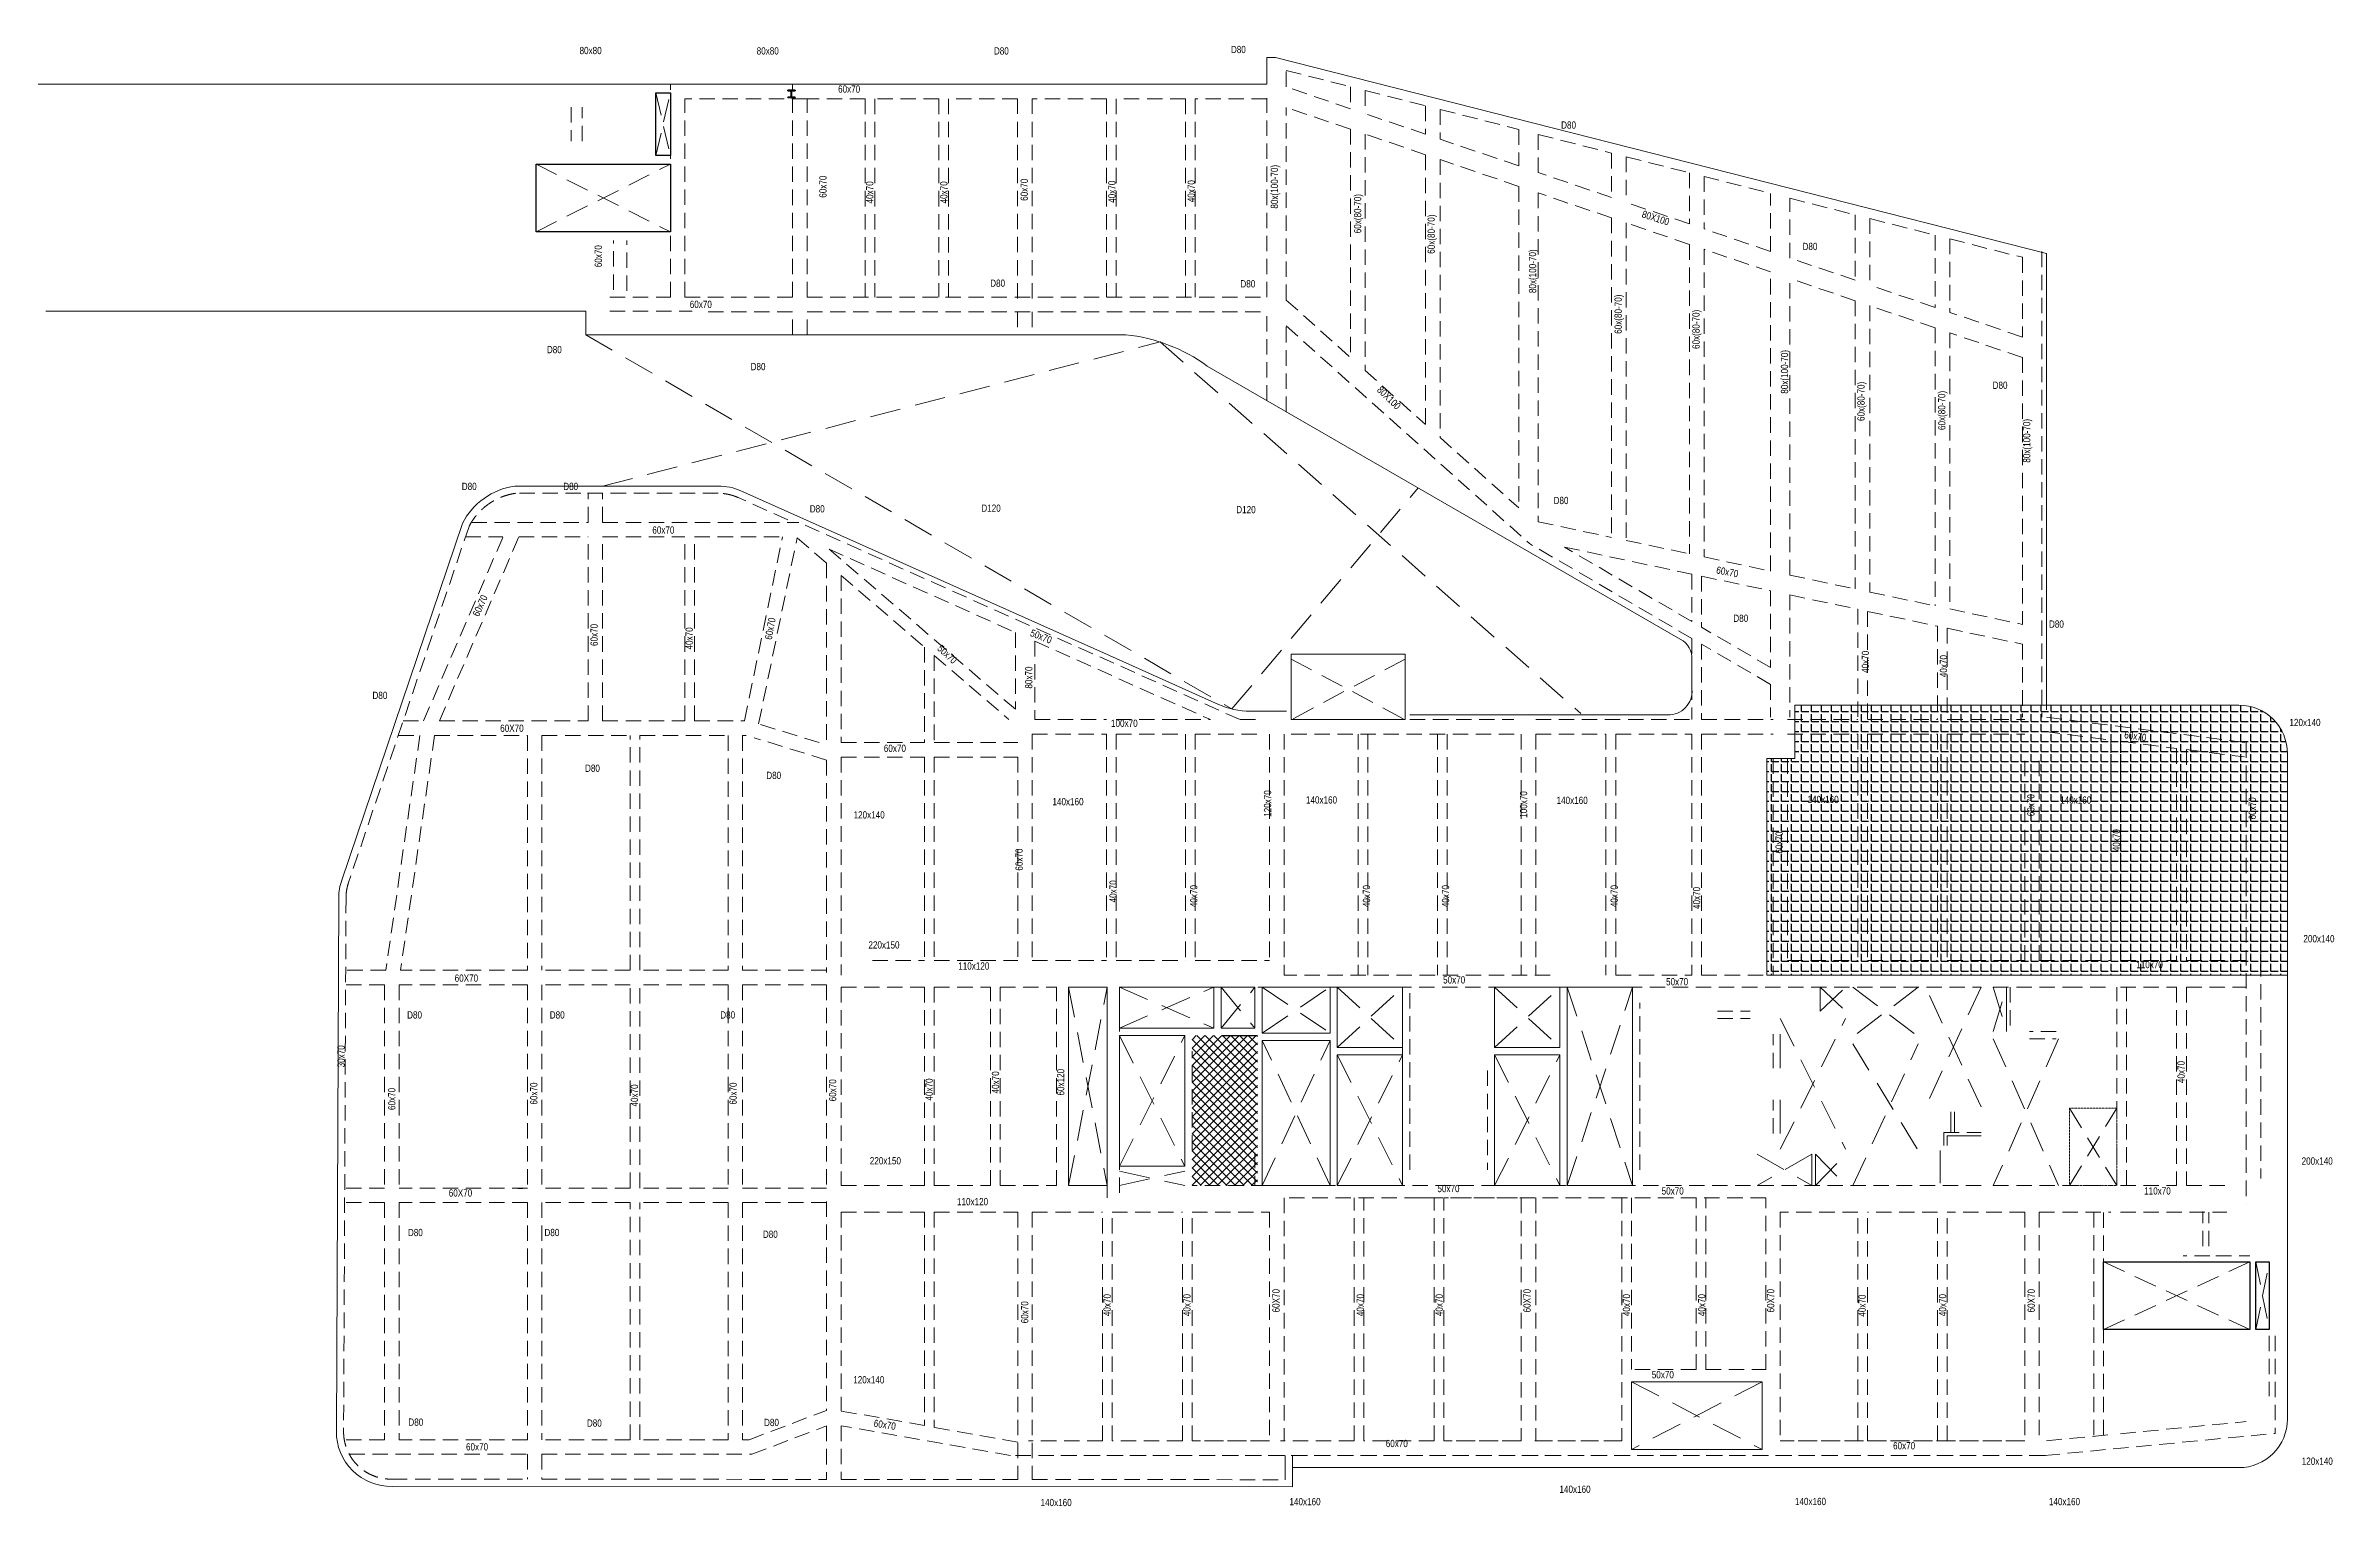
# Model space of a CAD drawing. Header units: millimetres. Extents: x 28762 to 194434, y 6354 to 79667.
# Drawn here: x 99896 to 194434, y 6354 to 66689 of the extents above; entities that cross this region are included whole.
import ezdxf
from ezdxf.enums import TextEntityAlignment as Align

# ---------------------------------------------------------------- set-up
doc = ezdxf.new("R2010")
doc.units = ezdxf.units.MM
doc.header["$MEASUREMENT"] = 0
doc.linetypes.add('DASHED2', pattern=[9.525, 6.35, -3.175])
doc.linetypes.add('HIDDEN2', pattern=[4.7625, 3.175, -1.5875])
doc.layers.add('2020-08-14', color=2, linetype='CONTINUOUS', plot=False)
doc.layers.add('ten dam', color=31, linetype='CONTINUOUS', plot=False)
for name, color, linetype in [('BEAM_', 254, 'CONTINUOUS'), ('CENTER_', 6, 'CONTINUOUS'), ('SYM_S', 6, 'CONTINUOUS')]:
    doc.layers.add(name, color=color, linetype=linetype)
for name, color, linetype, lineweight in [('NDC_S_BEAM', 3, 'HIDDEN2', 20), ('NDC_S_OPENING', 9, 'DASHED2', 13), ('NDC_S_SLAB', 2, 'CONTINUOUS', 20)]:
    doc.layers.add(name, color=color, linetype=linetype, lineweight=lineweight)
doc.styles.add('$2$ARIAL', font='arial.ttf', dxfattribs={"width": 0.8})

msp = doc.modelspace()

# ---------------------------------------------------------------- hatches: boundary and pattern name
at = {"layer": 'ten dam'}
h = msp.add_hatch(dxfattribs=at)
h.set_pattern_fill('ANGLE', color=251, scale=1500)
h.set_pattern_definition([(0, (0, 0), (0, 412.5), [300, -112.5]), (90, (0, 0), (-412.5, 3e-14), [300, -112.5])])
edge = h.paths.add_edge_path()
edge.add_line((190500, 39450), (172150, 39450))
edge.add_line((172150, 39450), (172150, 37250))
edge.add_line((172150, 37250), (171000, 37250))
edge.add_line((171000, 37250), (171000, 28300))
edge.add_line((171000, 28300), (192500, 28300))
edge.add_line((192500, 28300), (192500, 37450))
edge.add_arc((190497, 37447), 2003, 0.07452, 89.92548)
h = msp.add_hatch(dxfattribs=at)
h.set_pattern_fill('ANSI37', color=251, scale=2000)
h.paths.add_polyline_path([(147250, 25800), (149950, 25800), (149950, 22200), (149950, 20950), (149950, 19600), (147250, 19600)])

# ---------------------------------------------------------------- linework, layer by layer
at = {"layer": '2020-08-14'}
for points in [[(125100, 64750), (125700, 64750), (125700, 62150), (125100, 62150)], [(120150, 61800), (125700, 61800), (125700, 59000), (120150, 59000)], [(184900, 16450), (190950, 16450), (190950, 13650), (184900, 13650)], [(191200, 16450), (191750, 16450), (191750, 13650), (191200, 13650)]]:
    msp.add_lwpolyline(points, close=True, dxfattribs=at)
at = {"layer": 'BEAM_'}
for points in [[(130850, 64848, -4984), (130550, 64848, -4984), (130550, 64848, 16), (130850, 64848, 16)], [(130850, 64848, -4984), (130850, 64833, -4984), (130550, 64833, -4984), (130550, 64848, -4984)], [(130850, 64833, 16), (130850, 64848, 16), (130550, 64848, 16), (130550, 64833, 16)], [(130850, 64848, 16), (130550, 64848, 16), (130550, 64848, 11016), (130850, 64848, 11016)], [(130850, 64848, 16), (130850, 64833, 16), (130550, 64833, 16), (130550, 64848, 16)], [(130850, 64833, 11016), (130850, 64848, 11016), (130550, 64848, 11016), (130550, 64833, 11016)], [(130550, 64833, -4984), (130850, 64833, -4984), (130850, 64833, 16), (130550, 64833, 16)], [(130550, 64833, 16), (130850, 64833, 16), (130850, 64833, 11016), (130550, 64833, 11016)], [(130850, 64563, -4984), (130550, 64563, -4984), (130550, 64563, 16), (130850, 64563, 16)], [(130850, 64563, -4984), (130850, 64548, -4984), (130550, 64548, -4984), (130550, 64563, -4984)], [(130850, 64548, 16), (130850, 64563, 16), (130550, 64563, 16), (130550, 64548, 16)], [(130850, 64563, 16), (130550, 64563, 16), (130550, 64563, 11016), (130850, 64563, 11016)], [(130850, 64563, 16), (130850, 64548, 16), (130550, 64548, 16), (130550, 64563, 16)], [(130850, 64548, 11016), (130850, 64563, 11016), (130550, 64563, 11016), (130550, 64548, 11016)], [(130550, 64548, -4984), (130850, 64548, -4984), (130850, 64548, 16), (130550, 64548, 16)], [(130550, 64548, 16), (130850, 64548, 16), (130850, 64548, 11016), (130550, 64548, 11016)], [(130695, 64833, -4984), (130695, 64563, -4984), (130695, 64563, 16), (130695, 64833, 16)], [(130705, 64833, -4984), (130705, 64563, -4984), (130695, 64563, -4984), (130695, 64833, -4984)], [(130705, 64563, 16), (130705, 64833, 16), (130695, 64833, 16), (130695, 64563, 16)], [(130695, 64833, 16), (130695, 64563, 16), (130695, 64563, 11016), (130695, 64833, 11016)], [(130705, 64833, 16), (130705, 64563, 16), (130695, 64563, 16), (130695, 64833, 16)], [(130705, 64563, 11016), (130705, 64833, 11016), (130695, 64833, 11016), (130695, 64563, 11016)], [(130705, 64563, -4984), (130705, 64833, -4984), (130705, 64833, 16), (130705, 64563, 16)], [(130705, 64563, 16), (130705, 64833, 16), (130705, 64833, 11016), (130705, 64563, 11016)], [(130850, 64833, -4984), (130850, 64848, -4984), (130850, 64848, 16), (130850, 64833, 16)], [(130850, 64833, 16), (130850, 64848, 16), (130850, 64848, 11016), (130850, 64833, 11016)], [(130850, 64548, -4984), (130850, 64563, -4984), (130850, 64563, 16), (130850, 64548, 16)], [(130850, 64548, 16), (130850, 64563, 16), (130850, 64563, 11016), (130850, 64548, 11016)]]:
    msp.add_3dface(points, dxfattribs=at)
at = {"layer": 'CENTER_'}
for p, q in [((130700, 64698, -4984), (130700, 64698, 16)), ((130700, 64698, 16), (130700, 64698, 11016))]:
    msp.add_line(p, q, dxfattribs=at)
at = {"layer": 'NDC_S_BEAM', "ltscale": 200}
for p, q in [((151143, 65672), (153795, 64998)), ((151143, 64989), (151143, 65672)), ((125700, 56301), (125700, 65100)), ((126300, 56301), (126300, 64500)), ((131350, 64500), (126300, 64500)), ((130750, 56300), (130750, 65100)), ((133748, 64500), (131350, 64500)), ((131350, 56300), (131350, 64500)), ((133748, 64500), (133748, 56300)), ((134148, 64500), (134148, 56300)), ((136795, 64500), (134148, 64500)), ((136795, 64500), (136795, 56300)), ((137195, 64500), (137195, 56300)), ((140043, 64500), (137195, 64500)), ((140043, 56250), (140043, 64500)), ((140643, 56250), (140643, 64500)), ((143710, 64500), (140643, 64500)), ((143710, 64500), (143710, 56300)), ((144110, 64500), (144110, 56300)), ((146977, 64500), (144110, 64500)), ((146977, 64500), (146977, 56300)), ((150343, 64500), (147377, 64500)), ((147377, 64500), (147377, 56300)), ((150343, 56300), (150343, 64520)), ((153795, 64088), (151143, 64989)), ((153795, 64998), (153795, 64088)), ((154395, 64846), (154395, 63884)), ((154395, 64846), (156898, 64210)), ((121600, 64150), (121600, 62750)), ((122050, 62750), (122050, 64150)), ((153795, 63243), (151143, 64144)), ((151143, 56185), (151143, 64144)), ((156898, 63033), (154395, 63884)), ((156898, 64210), (156898, 63033)), ((157498, 64058), (157498, 62830)), ((157498, 64058), (160750, 63232)), ((153795, 63243), (153795, 53813)), ((156898, 62189), (154395, 63039)), ((154395, 63039), (154395, 53277)), ((160750, 61724), (157498, 62830)), ((160750, 63232), (160750, 61724)), ((161550, 63029), (164583, 62258)), ((161550, 63029), (161550, 61453)), ((156898, 62189), (156898, 51039)), ((157498, 61985), (157498, 50503)), ((160750, 60879), (157498, 61985)), ((164583, 60422), (161550, 61453)), ((164583, 62258), (164583, 60422)), ((165183, 62106), (165183, 60218)), ((165183, 62106), (167800, 61441)), ((160750, 60879), (160750, 47594)), ((161550, 60608), (161550, 47024)), ((164583, 59577), (161550, 60608)), ((167800, 61441), (167800, 59329)), ((168400, 61289), (168400, 59125)), ((168400, 61289), (171150, 60591)), ((171150, 58190), (171150, 60591)), ((164583, 59577), (164583, 46381)), ((167800, 59329), (165183, 60218)), ((171950, 60387), (174650, 59702)), ((171950, 57919), (171950, 60387)), ((174650, 59702), (174650, 57001)), ((123349, 56611), (123349, 58650)), ((123900, 56565), (123900, 58650)), ((165183, 59373), (165183, 46254)), ((167800, 58484), (165183, 59373)), ((171150, 58190), (168400, 59125)), ((175250, 59549), (175250, 56797)), ((175250, 59549), (177950, 58864)), ((177950, 58864), (177950, 55880)), ((178550, 58711), (178550, 55676)), ((178550, 58711), (181550, 57949)), ((167800, 58484), (167800, 45699)), ((168400, 58280), (168400, 45572)), ((171150, 57346), (168400, 58280)), ((174650, 57001), (171950, 57919)), ((181550, 57949), (181550, 54656)), ((182350, 58184), (182350, 38950)), ((171150, 44989), (171150, 57346)), ((171950, 44820), (171950, 57074)), ((174650, 56156), (171950, 57074)), ((177950, 55880), (175250, 56797)), ((123201, 56302), (125700, 56301)), ((126300, 56301), (130750, 56300)), ((131350, 56300), (150343, 56300)), ((151143, 56185), (153795, 53813)), ((174650, 56156), (174650, 44248)), ((175250, 55952), (175250, 44120)), ((177950, 55035), (175250, 55952)), ((123201, 55720), (126600, 55720)), ((130750, 55700), (127200, 55700)), ((130750, 54750), (130750, 55700)), ((131350, 55700), (150343, 55700)), ((131350, 54750), (131350, 55700)), ((140043, 55700), (140043, 54750)), ((140643, 55700), (140643, 54750)), ((150343, 52029), (150343, 55700)), ((151143, 51567), (151143, 55112)), ((151143, 55112), (161196, 46122)), ((177950, 55035), (177950, 43548)), ((181550, 54656), (178550, 55676)), ((178550, 54831), (178550, 43421)), ((181550, 53812), (178550, 54831)), ((154395, 53277), (156898, 51039)), ((181550, 53812), (181550, 42785)), ((157498, 50503), (160750, 47594)), ((122000, 48200), (119301, 48200)), ((127677, 48200), (122000, 48200)), ((122300, 47000), (122300, 48200)), ((122900, 47000), (122900, 48200)), ((130549, 47107), (128493, 48026)), ((117382, 46834), (112404, 32118)), ((115503, 38800), (118784, 46400)), ((116156, 38800), (119438, 46400)), ((117236, 46400), (118784, 46400)), ((117477, 47000), (122300, 47000)), ((119438, 46400), (122300, 46400)), ((122300, 38800), (122300, 46400)), ((122900, 47000), (131004, 47000)), ((122900, 38800), (122900, 46400)), ((122900, 46400), (126300, 46400)), ((126300, 38800), (126300, 46400)), ((126700, 38800), (126700, 46400)), ((126700, 46400), (130331, 46400)), ((128756, 38800), (130331, 46400)), ((129342, 38674), (130937, 46367)), ((130937, 46367), (132150, 45324)), ((149232, 38850), (131004, 47000)), ((161550, 47024), (164583, 46381)), ((132257, 45892), (139950, 39280)), ((132257, 45892), (139950, 42452)), ((167900, 42204), (161196, 46122)), ((167900, 42899), (162635, 45976)), ((162635, 45976), (167900, 44860)), ((165183, 46254), (167800, 45699)), ((168400, 45572), (171150, 44989)), ((132150, 45324), (132150, 37900)), ((132750, 44809), (132750, 37900)), ((132750, 44809), (136200, 41844)), ((167900, 44860), (167900, 42899)), ((168300, 44776), (168300, 42665)), ((168300, 44776), (171150, 44172)), ((171950, 44820), (174650, 44248)), ((171150, 44172), (171150, 41000)), ((171950, 44002), (171950, 38950)), ((171950, 44002), (174750, 43409)), ((175250, 44120), (177950, 43548)), ((171150, 41000), (168300, 42665)), ((174750, 43409), (174750, 38850)), ((175150, 43324), (175150, 38850)), ((175150, 43324), (178050, 42709)), ((178050, 42709), (178050, 38850)), ((178450, 42624), (178450, 38850)), ((178450, 42624), (181550, 41967)), ((178550, 43421), (181550, 42785)), ((136200, 41844), (136200, 37900)), ((139950, 42452), (139950, 39280)), ((140750, 42095), (148007, 38850)), ((140750, 42095), (140750, 38850)), ((167900, 42204), (167900, 38850)), ((171150, 40305), (168300, 41970)), ((168300, 41970), (168300, 38850)), ((181550, 41967), (181550, 38950)), ((136600, 41500), (139683, 38850)), ((136600, 41500), (136600, 37900)), ((171150, 40305), (171150, 38950)), ((114665, 38800), (115503, 38800)), ((116156, 38800), (122300, 38800)), ((122900, 38800), (126300, 38800)), ((126700, 38800), (128756, 38800)), ((140750, 38850), (143714, 38850)), ((144114, 38850), (148007, 38850)), ((149232, 38850), (150150, 38850)), ((156250, 38850), (160550, 38850)), ((161450, 38850), (167900, 38850)), ((168300, 38850), (171250, 38850)), ((171850, 38850), (174750, 38850)), ((175150, 38850), (178050, 38850)), ((178450, 38850), (181650, 38850)), ((182550, 38950), (190800, 37903)), ((115353, 38200), (113941, 28500)), ((114462, 38200), (115353, 38200)), ((115959, 38200), (114547, 28500)), ((115959, 38200), (119794, 38200)), ((119794, 38200), (119794, 28500)), ((120394, 38200), (120394, 28500)), ((120394, 38200), (124038, 38200)), ((124038, 28500), (124038, 38200)), ((124438, 38200), (128082, 38200)), ((124438, 28500), (124438, 38200)), ((128082, 38200), (128082, 28500)), ((128682, 38200), (128682, 28500)), ((128682, 38200), (128825, 38200)), ((132150, 37180), (129165, 38100)), ((131850, 37900), (129342, 38674)), ((132750, 37900), (136200, 37900)), ((136600, 37900), (140050, 37900)), ((140650, 38250), (143717, 38250)), ((140650, 38250), (140650, 28900)), ((143717, 38250), (143717, 28900)), ((144117, 38250), (144117, 28900)), ((144117, 38250), (146983, 38250)), ((146983, 38250), (146983, 28900)), ((147383, 38250), (150150, 38250)), ((147383, 38250), (147383, 28900)), ((150450, 38250), (150450, 28900)), ((151050, 38250), (151050, 28300)), ((151350, 38250), (160650, 38250)), ((154117, 38250), (154117, 28300)), ((154517, 38250), (154517, 28300)), ((157383, 38250), (157383, 28300)), ((157783, 38250), (157783, 28300)), ((160850, 38250), (160850, 28300)), ((161450, 38250), (164350, 38250)), ((161450, 38250), (161450, 28300)), ((164350, 38250), (164350, 28300)), ((164750, 38250), (167900, 38250)), ((164750, 38250), (164750, 28300)), ((167900, 38250), (167900, 28300)), ((168300, 38250), (171250, 38250)), ((168300, 38250), (168300, 28300)), ((171850, 38250), (174750, 38250)), ((174750, 38250), (174750, 28900)), ((175150, 38250), (178050, 38250)), ((175150, 38250), (175150, 28900)), ((178050, 38250), (178050, 28900)), ((178450, 38250), (181650, 38250)), ((178450, 38250), (178450, 28900)), ((182474, 38355), (185200, 38009)), ((185200, 28900), (185200, 38009)), ((185600, 28900), (185600, 37958)), ((185600, 37958), (187925, 37663)), ((190800, 37903), (190800, 18850)), ((132150, 37180), (132150, 28400)), ((132750, 37300), (136200, 37300)), ((132750, 37300), (132750, 28300)), ((136200, 37300), (136200, 28900)), ((136600, 37300), (136600, 28900)), ((136600, 37300), (140050, 37300)), ((140050, 37300), (140050, 28900)), ((171250, 37250), (171250, 28300)), ((171850, 37250), (171850, 28900)), ((181650, 37150), (181650, 28900)), ((182250, 37150), (182250, 28900)), ((187925, 37663), (187925, 28900)), ((188325, 37612), (188325, 28900)), ((188325, 37612), (190724, 37308)), ((191400, 36500), (191400, 19900)), ((112300, 31496), (112200, 9448)), ((113941, 28500), (112286, 28500)), ((119794, 28500), (114547, 28500)), ((124038, 28500), (120394, 28500)), ((128082, 28500), (124438, 28500)), ((132150, 28500), (128682, 28500)), ((134050, 28900), (136200, 28900)), ((136600, 28900), (140050, 28900)), ((140650, 28900), (143717, 28900)), ((144117, 28900), (146983, 28900)), ((147383, 28900), (150450, 28900)), ((171850, 28900), (174750, 28900)), ((175150, 28900), (178050, 28900)), ((178450, 28900), (181650, 28900)), ((182250, 28900), (185200, 28900)), ((185600, 28900), (187925, 28900)), ((188325, 28900), (190800, 28900)), ((113894, 27900), (112284, 27900)), ((113894, 27900), (113894, 19500)), ((114494, 27900), (114494, 19500)), ((119794, 27900), (114494, 27900)), ((119794, 27900), (119794, 19500)), ((124038, 27900), (120394, 27900)), ((120394, 27900), (120394, 19500)), ((124038, 19500), (124038, 27900)), ((128082, 27900), (124438, 27900)), ((124438, 19500), (124438, 27900)), ((128082, 27900), (128082, 19500)), ((132150, 27900), (128682, 27900)), ((128682, 27900), (128682, 19500)), ((132150, 27900), (132150, 19550)), ((132750, 27800), (136200, 27800)), ((132750, 27800), (132750, 19600)), ((136200, 27800), (136200, 19600)), ((136600, 27800), (136600, 19600)), ((136600, 27800), (138925, 27800)), ((138925, 19600), (138925, 27800)), ((139325, 19600), (139325, 27800)), ((139325, 27800), (141650, 27800)), ((141650, 19600), (141650, 27800)), ((142150, 19600), (142150, 27800)), ((142150, 27800), (143750, 27800)), ((143750, 19100), (143750, 27800)), ((144250, 27800), (179850, 27800)), ((144250, 19300), (144250, 27800)), ((162050, 28300), (151050, 28300)), ((156250, 20250), (156250, 27700)), ((164750, 28300), (167900, 28300)), ((168300, 28300), (171250, 28300)), ((180350, 27800), (183400, 27800)), ((181050, 27800), (181050, 25970)), ((183400, 27800), (185200, 27800)), ((185450, 19600), (185450, 27800)), ((185600, 27800), (187925, 27800)), ((185850, 19600), (185850, 27800)), ((187925, 27800), (187925, 19600)), ((188325, 27800), (190800, 27800)), ((188325, 27800), (188325, 19600)), ((165750, 20250), (165750, 27150)), ((168950, 26800), (170300, 26800)), ((168950, 26500), (170300, 26500)), ((171250, 24450), (171250, 25850)), ((182950, 25970), (181850, 25970)), ((181850, 25670), (182950, 25670)), ((146950, 21050), (146950, 25150)), ((147250, 21050), (147250, 25150)), ((159450, 24350), (159450, 20250)), ((171250, 21750), (171250, 23150)), ((149850, 20950), (149850, 19600)), ((113894, 19500), (112246, 19500)), ((119794, 19500), (114494, 19500)), ((124038, 19500), (120394, 19500)), ((128082, 19500), (124438, 19500)), ((132150, 19500), (128682, 19500)), ((132150, 18950), (132150, 10314)), ((132750, 19600), (136200, 19600)), ((136600, 19600), (138925, 19600)), ((139325, 19600), (141650, 19600)), ((142150, 19600), (143750, 19600)), ((179850, 19600), (147250, 19600)), ((151050, 19100), (151050, 9050)), ((170950, 19100), (151050, 19100)), ((153950, 9050), (153950, 19100)), ((154350, 9050), (154350, 19100)), ((157250, 19100), (156250, 19100)), ((157250, 9050), (157250, 19100)), ((157650, 9050), (157650, 19100)), ((160850, 19100), (160850, 9050)), ((161450, 19100), (161450, 9050)), ((165000, 19100), (165000, 9050)), ((165400, 19100), (165400, 12000)), ((168075, 12000), (168075, 19100)), ((168475, 12000), (168475, 19100)), ((170950, 12000), (170950, 19100)), ((180350, 19600), (185200, 19600)), ((185600, 19600), (187925, 19600)), ((188325, 19600), (190000, 19600)), ((113894, 18900), (112243, 18900)), ((113894, 18900), (113894, 9100)), ((119794, 18900), (114494, 18900)), ((114494, 18900), (114494, 9100)), ((119794, 18900), (119794, 9100)), ((120394, 18900), (120394, 9100)), ((124038, 18900), (120394, 18900)), ((124038, 9100), (124038, 18900)), ((124438, 9100), (124438, 18900)), ((128082, 18900), (124438, 18900)), ((128082, 18900), (128082, 9100)), ((132150, 18900), (128682, 18900)), ((128682, 18900), (128682, 9100)), ((132750, 18500), (136200, 18500)), ((132750, 18500), (132750, 10290)), ((136200, 18500), (136200, 9684)), ((136600, 18500), (140050, 18500)), ((136600, 18500), (136600, 9613)), ((140050, 18500), (140050, 7458)), ((140650, 18500), (143550, 18500)), ((140650, 18500), (140650, 7457)), ((143550, 9050), (143550, 18500)), ((143950, 9050), (143950, 18500)), ((143950, 18500), (146850, 18500)), ((146850, 9050), (146850, 18500)), ((147250, 9050), (147250, 18500)), ((147250, 18500), (150450, 18500)), ((150450, 18500), (150450, 9050)), ((174750, 18500), (171550, 18500)), ((171550, 18500), (171550, 9050)), ((174750, 9050), (174750, 18500)), ((178050, 18500), (175150, 18500)), ((175150, 9050), (175150, 18500)), ((178050, 9050), (178050, 18500)), ((181650, 18500), (178450, 18500)), ((178450, 9050), (178450, 18500)), ((181650, 18500), (181650, 9050)), ((182250, 18500), (185200, 18500)), ((182250, 18500), (182250, 9030)), ((184500, 18500), (184500, 9246)), ((184900, 9284), (184900, 18500)), ((185600, 18500), (190000, 18500)), ((189000, 17100), (189000, 18526)), ((189250, 17100), (189250, 18500)), ((189300, 16700), (188200, 16700)), ((189550, 16700), (190950, 16700)), ((191750, 13400), (191750, 10900)), ((192000, 13400), (192000, 9365)), ((168075, 12000), (165400, 12000)), ((165400, 9050), (165400, 11500)), ((168475, 12000), (170950, 12000)), ((128955, 9100), (132150, 10314)), ((129065, 8500), (132150, 9672)), ((132150, 9672), (132150, 7463)), ((136200, 9684), (132750, 10290)), ((139750, 8450), (132750, 9681)), ((132750, 9681), (132750, 7463)), ((140050, 9006), (136600, 9613)), ((185600, 9351), (190800, 9850)), ((185600, 9351), (190800, 9850)), ((113894, 9100), (112228, 9100)), ((119794, 9100), (114494, 9100)), ((124038, 9100), (120394, 9100)), ((128082, 9100), (124438, 9100)), ((128955, 9100), (128682, 9100)), ((143550, 9050), (140500, 9050)), ((143550, 9050), (140650, 9050)), ((146850, 9050), (143950, 9050)), ((146850, 9050), (143950, 9050)), ((150300, 9050), (147250, 9050)), ((150450, 9050), (147250, 9050)), ((153950, 9050), (150900, 9050)), ((153950, 9050), (151050, 9050)), ((157250, 9050), (154350, 9050)), ((157250, 9050), (154350, 9050)), ((160700, 9050), (157650, 9050)), ((160850, 9050), (157650, 9050)), ((164900, 9050), (161300, 9050)), ((165000, 9050), (161450, 9050)), ((181500, 9050), (171550, 9050)), ((181650, 9050), (171550, 9050)), ((182463, 8450), (192000, 9365)), ((182550, 9058), (185200, 9313)), ((112436, 8500), (119794, 8500)), ((119794, 8500), (119794, 7471)), ((120394, 8500), (120394, 7471)), ((120394, 8500), (129065, 8500)), ((182500, 8450), (139750, 8450)), ((182463, 8450), (140900, 8450)), ((151100, 7900), (151100, 8450)), ((151101, 7450), (151100, 7900)), ((151400, 7950), (151400, 8450)), ((114197, 7475), (119794, 7471)), ((120394, 7471), (132150, 7463)), ((132750, 7463), (140050, 7458)), ((140650, 7457), (151101, 7450))]:
    msp.add_line(p, q, dxfattribs=at)
at = {"layer": 'NDC_S_BEAM'}
msp.add_lwpolyline([(185450, 22800), (183500, 22800), (183500, 19600), (185450, 19600)], close=True, dxfattribs=at)
at = {"layer": 'NDC_S_BEAM', "ltscale": 200}
for points in [[(178300, 21250), (178300, 21800), (179850, 21800)], [(160700, 19100), (157650, 19100)], [(168075, 19100), (161300, 19100)]]:
    msp.add_lwpolyline(points, dxfattribs=at)
for centre, radius, start, end in [((119675, 45644), 2583, 98.34248, 152.57826), ((127677, 46200), 2000, 65.90985, 90), ((114200, 31497), 1900, 160.91365, 180.01977), ((114156, 9431), 1957, 179.50446, 271.19097)]:
    msp.add_arc(centre, radius, start, end, dxfattribs=at)
at = {"layer": 'NDC_S_OPENING', "ltscale": 150}
for p, q in [((125100, 62150), (125700, 64750)), ((125100, 64750), (125700, 62150)), ((120150, 59000), (125700, 61800)), ((120150, 61800), (125700, 59000)), ((151350, 41350), (156050, 38850)), ((156050, 41350), (151350, 38850)), ((151350, 41350), (156050, 38850)), ((156050, 41350), (151350, 38850)), ((183500, 19600), (185450, 22800)), ((183500, 22800), (185450, 19600)), ((184900, 13650), (190950, 16450)), ((184900, 16450), (190950, 13650)), ((191200, 13650), (191750, 16450)), ((191200, 16450), (191750, 13650))]:
    msp.add_line(p, q, dxfattribs=at)
at = {"layer": 'NDC_S_OPENING', "ltscale": 200}
for p, q in [((122200, 54750), (148895, 39290)), ((122900, 48500), (145930, 54452)), ((145930, 54452), (163311, 39100)), ((148895, 39290), (156588, 48424)), ((142150, 27800), (143750, 19600)), ((142150, 19600), (143750, 27800)), ((142150, 27800), (143750, 19600)), ((142150, 19600), (143750, 27800)), ((144250, 27800), (148150, 26100)), ((144250, 26100), (148150, 27800)), ((144250, 27800), (148150, 26100)), ((144250, 26100), (148150, 27800)), ((148450, 26100), (149850, 27800)), ((148450, 27800), (149850, 26100)), ((148450, 26100), (149850, 27800)), ((148450, 27800), (149850, 26100)), ((150150, 27800), (152950, 25900)), ((150150, 25900), (152950, 27800)), ((150150, 27800), (152950, 25900)), ((150150, 25900), (152950, 27800)), ((153250, 27800), (155950, 25300)), ((153250, 25300), (155950, 27800)), ((153250, 27800), (155950, 25300)), ((153250, 25300), (155950, 27800)), ((159750, 25300), (162450, 27800)), ((159750, 27800), (162450, 25300)), ((159750, 25300), (162450, 27800)), ((159750, 27800), (162450, 25300)), ((162750, 19600), (165450, 27800)), ((162750, 27800), (165450, 19600)), ((162750, 19600), (165450, 27800)), ((162750, 27800), (165450, 19600)), ((173200, 27800), (174250, 26800)), ((173200, 26800), (174250, 27800)), ((174550, 27800), (177250, 25750)), ((177250, 27800), (174550, 25750)), ((179850, 22850), (177550, 27800)), ((179850, 27800), (177550, 22850)), ((180350, 27800), (180900, 25970)), ((180350, 25970), (180900, 27800)), ((171550, 26500), (174250, 21100)), ((171550, 21100), (174250, 26500)), ((144250, 20400), (146950, 25800)), ((144250, 25800), (146950, 20400)), ((144250, 20400), (146950, 25800)), ((144250, 25800), (146950, 20400)), ((150150, 19600), (152950, 25600)), ((152950, 19600), (150150, 25600)), ((150150, 19600), (152950, 25600)), ((152950, 19600), (150150, 25600)), ((180350, 25670), (183050, 19600)), ((183050, 25670), (180350, 19600)), ((153250, 19600), (155950, 25000)), ((153250, 25000), (155950, 19600)), ((153250, 19600), (155950, 25000)), ((153250, 25000), (155950, 19600)), ((159750, 25000), (162450, 19600)), ((159750, 19600), (162450, 25000)), ((159750, 25000), (162450, 19600)), ((159750, 19600), (162450, 25000)), ((174550, 25450), (177250, 21050)), ((174550, 19600), (177250, 25450)), ((170600, 20900), (172850, 19600)), ((172850, 20900), (170600, 19600)), ((173000, 19600), (174250, 20900)), ((173000, 20900), (174250, 19600)), ((144250, 20200), (146950, 19600)), ((144250, 19600), (146950, 20200)), ((144250, 20200), (146950, 19600)), ((170800, 11500), (165400, 8700)), ((165400, 11500), (170800, 8700)), ((170800, 11500), (165400, 8700)), ((165400, 11500), (170800, 8700))]:
    msp.add_line(p, q, dxfattribs=at)
at = {"layer": 'NDC_S_SLAB'}
for p, q in [((99896, 55720), (122200, 55720)), ((122200, 54750), (122200, 55720)), ((155950, 20250), (155950, 27700)), ((155950, 20250), (155950, 27700)), ((173200, 26800), (173200, 27800)), ((165450, 27150), (165450, 20250)), ((165450, 27150), (165450, 20250)), ((171550, 25850), (171550, 24450)), ((159750, 24350), (159750, 20250)), ((159750, 24350), (159750, 20250)), ((171550, 23150), (171550, 21750)), ((172850, 20900), (172850, 19600)), ((173000, 19600), (173000, 20900)), ((178150, 19700), (178150, 21050))]:
    msp.add_line(p, q, dxfattribs=at)
at = {"layer": 'NDC_S_SLAB', "ltscale": 10}
for p, q in [((122200, 54750), (144518, 54750)), ((147875, 53454), (167419, 42170)), ((167899, 41315), (167901, 40100)), ((166900, 39050), (156250, 39050)), ((180900, 27800), (180900, 25970))]:
    msp.add_line(p, q, dxfattribs=at)
at = {"layer": 'NDC_S_SLAB'}
for points in [[(88365, 65100), (150343, 65100), (150343, 66200), (150700, 66200), (182550, 58108), (182550, 39250)], [(178600, 21800), (178600, 22650)], [(178750, 21800), (178750, 22650)], [(178450, 21250), (178450, 21650), (179850, 21650)]]:
    msp.add_lwpolyline(points, dxfattribs=at)
at = {"layer": 'NDC_S_SLAB', "ltscale": 10}
msp.add_lwpolyline([(151150, 39200), (149650, 39200, -0.105502), (148344, 39479), (143838, 41493), (143838, 41493), (128615, 48300, 0.105502), (127677, 48500), (122000, 48500), (119279, 48500, 0.245392), (117105, 46951), (112121, 32215, 0.08335), (112000, 31497), (111900, 9450, 0.422343), (114200, 7175), (151401, 7150), (151400, 7900), (151400, 7950), (190500, 7950, 0.414214), (192500, 9950), (192500, 37450, 0.414214), (190500, 39450), (183400, 39450)], format="xyb", dxfattribs=at)
at = {"layer": 'NDC_S_SLAB'}
for points in [[(156050, 41550), (151350, 41550), (151350, 38850), (156050, 38850)], [(142150, 27800), (143750, 27800), (143750, 19600), (142150, 19600)], [(148150, 27800), (144250, 27800), (144250, 26100), (148150, 26100)], [(148150, 27800), (144250, 27800), (144250, 26100), (148150, 26100)], [(148450, 26100), (149850, 26100), (149850, 27800), (148450, 27800)], [(148450, 26100), (149850, 26100), (149850, 27800), (148450, 27800)], [(150150, 25900), (152950, 25900), (152950, 27800), (150150, 27800)], [(150150, 25900), (152950, 25900), (152950, 27800), (150150, 27800)], [(153250, 25300), (155950, 25300), (155950, 27800), (153250, 27800)], [(153250, 25300), (155950, 25300), (155950, 27800), (153250, 27800)], [(159750, 25300), (162450, 25300), (162450, 27800), (159750, 27800)], [(159750, 25300), (162450, 25300), (162450, 27800), (159750, 27800)], [(162750, 19600), (165450, 19600), (165450, 27800), (162750, 27800)], [(162750, 19600), (165450, 19600), (165450, 27800), (162750, 27800)], [(144250, 25800), (146950, 25800), (146950, 20400), (144250, 20400)], [(144250, 25800), (146950, 25800), (146950, 20400), (144250, 20400)], [(150150, 25600), (152950, 25600), (152950, 19600), (150150, 19600)], [(150150, 25600), (152950, 25600), (152950, 19600), (150150, 19600)], [(153250, 25000), (155950, 25000), (155950, 19600), (153250, 19600)], [(153250, 25000), (155950, 25000), (155950, 19600), (153250, 19600)], [(159750, 19600), (162450, 19600), (162450, 25000), (159750, 25000)], [(159750, 19600), (162450, 19600), (162450, 25000), (159750, 25000)], [(165400, 11500), (170800, 11500), (170800, 8700), (165400, 8700)], [(165400, 11500), (170800, 11500), (170800, 8700), (165400, 8700)]]:
    msp.add_lwpolyline(points, close=True, dxfattribs=at)
at = {"layer": 'NDC_S_SLAB', "ltscale": 10}
msp.add_lwpolyline([(190500, 39450), (172150, 39450), (172150, 37250), (171000, 37250), (171000, 28300), (192500, 28300), (192500, 37450, 0.414214)], format="xyb", close=True, dxfattribs=at)
for centre, radius, start, end in [((143817, 47937), 6849, 53.66196, 84.12367), ((167023, 41386), 879, 355.36061, 63.21531), ((166933, 40021), 971, 268.05852, 4.69149)]:
    msp.add_arc(centre, radius, start, end, dxfattribs=at)
at = {"layer": 'SYM_S'}
msp.add_line((119400, 19500), (119600, 19500), dxfattribs=at)
at = {"layer": 'ten dam'}
msp.add_line((148500, 25800), (149950, 25800), dxfattribs=at)

# ---------------------------------------------------------------- texts
at = {"layer": 'ten dam', "style": '$2$ARIAL', "width": 0.8}
for s, p in [('80x80', (122404, 66492)), ('80x80', (129722, 66477)), ('D80', (139372, 66477)), ('D80', (149163, 66534)), ('60x70', (133084, 64901)), ('D80', (162805, 63414)), ('D80', (172777, 58398)), ('D80', (139219, 56881)), ('D80', (149555, 56856)), ('60x70', (126957, 56006)), ('D80', (120905, 54137)), ('D80', (129322, 53436)), ('D80', (180631, 52663)), ('D80', (117389, 48486)), ('D80', (121583, 48486)), ('D80', (131767, 47559)), ('D120', (138945, 47586)), ('D120', (149477, 47527)), ('D80', (162493, 47904)), ('60x70', (125410, 46683)), ('D80', (169919, 43037)), ('D80', (182959, 42798)), ('D80', (113700, 39853)), ('100x70', (144453, 38702)), ('120x140', (193227, 38733)), ('60X70', (119153, 38494)), ('60x70', (134974, 37665)), ('D80', (122481, 36843)), ('D80', (129969, 36547)), ('120x140', (133910, 34916)), ('140x160', (142126, 35463)), ('140x160', (152599, 35534)), ('140x160', (162952, 35517)), ('140x160', (173318, 35553)), ('140x160', (183754, 35529)), ('220x150', (134523, 29543)), ('200x140', (193804, 29801)), ('110x120', (138234, 28672)), ('110x70', (186806, 28732)), ('60X70', (117272, 28173)), ('50x70', (158078, 28099)), ('50x70', (167288, 28023)), ('D80', (115131, 26651)), ('D80', (121024, 26651)), ('D80', (128068, 26651)), ('220x150', (134581, 20626)), ('200x140', (193730, 20615)), ('60X70', (117029, 19297)), ('110x120', (138183, 18937)), ('50x70', (157843, 19479)), ('50x70', (167106, 19380)), ('110x70', (187132, 19380)), ('D80', (115164, 17663)), ('D80', (120804, 17663)), ('D80', (129828, 17591)), ('120x140', (133896, 11578)), ('50x70', (166699, 11790)), ('D80', (115184, 9829)), ('D80', (122558, 9790)), ('D80', (129877, 9815)), ('60x70', (117713, 8807)), ('60x70', (155709, 8947)), ('60x70', (176666, 8853)), ('120x140', (193735, 8216)), ('140x160', (141634, 6509)), ('140x160', (151917, 6544)), ('140x160', (163071, 7055)), ('140x160', (172799, 6551)), ('140x160', (183291, 6547))]:
    msp.add_text(s, height=300, dxfattribs=at).set_placement(p, align=Align.MIDDLE_CENTER)
for s, rotation, p in [('80x(100-70)', 90, (150652, 60864)), ('60x70', 90, (132001, 60868)), ('40x70', 90, (133933, 60632)), ('40x70', 90, (136998, 60632)), ('60x70', 90, (140316, 60739)), ('40x70', 90, (143939, 60657)), ('40x70', 90, (147216, 60682)), ('60x(80-70)', 90, (154089, 59753)), ('60x(80-70)', 90, (157129, 58906)), ('80X100', 342.26588, (166403, 59574)), ('60x70', 90, (122722, 57996)), ('80x(100-70)', 90, (161317, 57374)), ('60x(80-70)', 90, (164852, 55599)), ('60x(80-70)', 90, (168068, 54973)), ('80x(100-70)', 90, (171725, 53218)), ('80X100', 315.88609, (155384, 52145)), ('60x(80-70)', 90, (174884, 51997)), ('60x(80-70)', 90, (178221, 51624)), ('80x(100-70)', 90, (181729, 50369)), ('60x70', 349.08396, (169363, 44954)), ('60x70', 65.57296, (117837, 43559)), ('60x70', 90, (122548, 42349)), ('40x70', 90, (126474, 42206)), ('60x70', 79.45436, (129823, 42610)), ('50x70', 338.35234, (141015, 42286)), ('50x70', 317.41765, (137137, 41552)), ('40x70', 90, (175066, 41239)), ('80x70', 90, (140505, 40589)), ('40x70', 90, (178291, 41061)), ('60x70', 351.65963, (186219, 38168)), ('120x70', 90, (150369, 35383)), ('100x70', 90, (160945, 35345)), ('60x70', 90, (181902, 35316)), ('60x70', 90, (191050, 35184)), ('60x70', 90, (171502, 33772)), ('40x70', 90, (185433, 33870)), ('60x70', 90, (140105, 33068)), ('40x70', 90, (143988, 31756)), ('40x70', 90, (147321, 31559)), ('40x70', 90, (154455, 31559)), ('40x70', 90, (157721, 31559)), ('40x70', 90, (164688, 31559)), ('40x70', 90, (168092, 31483)), ('30x70', 90, (112094, 24940)), ('40x70', 90, (188106, 24292)), ('60x70', 90, (120057, 23404)), ('40x70', 90, (124213, 23324)), ('60x70', 90, (128291, 23404)), ('60x70', 90, (132400, 23538)), ('40x70', 90, (136388, 23571)), ('40x70', 90, (139130, 23864)), ('60x120', 90, (141821, 23872)), ('60x70', 90, (114190, 23179)), ('60X70', 90, (150717, 14845)), ('60X70', 90, (161087, 14845)), ('60X70', 90, (171153, 14845)), ('60X70', 90, (181914, 14845)), ('60x70', 90, (140336, 14368)), ('40x70', 90, (143740, 14664)), ('40x70', 90, (147038, 14664)), ('40x70', 90, (154199, 14664)), ('40x70', 90, (157457, 14664)), ('40x70', 90, (165195, 14664)), ('40x70', 90, (168304, 14664)), ('40x70', 90, (174929, 14641)), ('40x70', 90, (178255, 14664)), ('60x70', 351.31307, (134558, 9721))]:
    msp.add_text(s, height=300, rotation=rotation, dxfattribs=at).set_placement(p, align=Align.MIDDLE_CENTER)

doc.saveas('drawing.dxf')
